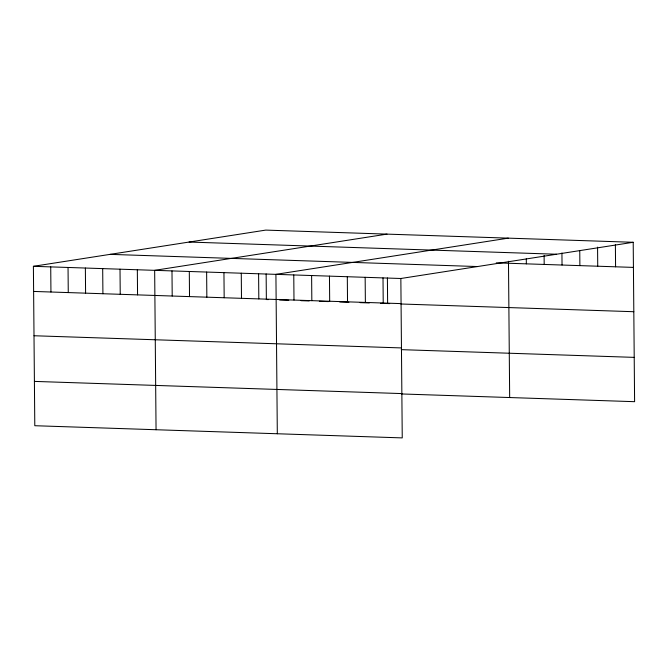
<?xml version="1.0" encoding="UTF-8"?>
<svg xmlns="http://www.w3.org/2000/svg" width="668" height="668" viewBox="0 0 668 668"><rect width="100%" height="100%" fill="white"/><g stroke="black" fill="none" stroke-linecap="round" stroke-linejoin="round"><path stroke-width="1" d="M633.206 242.284L400.85 278.498L402.245 437.899L34.794 425.716L33.4 266.315L265.755 230.101L633.206 242.284L634.6 401.685L401.652 393.961M387.014 234.117L154.659 270.34L156.053 429.741M508.273 238.142L275.917 274.356L277.312 433.757M189.077 242.05L556.528 254.232M496.266 262.85L633.431 267.4M110.078 254.366L477.528 266.549M33.4 266.315L400.85 278.498M33.617 291.432L401.067 303.614M268.402 299.598L266.365 299.531L266.14 273.93M279.608 299.974L288.776 300.274M301.009 300.675L309.159 300.951M319.354 301.285L328.522 301.594M339.728 301.961L348.896 302.27M360.11 302.637L369.279 302.946M380.493 303.314L389.661 303.614M400.867 303.99L633.815 311.714M34.01 335.745L401.46 347.928M401.268 349.648L634.216 357.372M34.402 381.403L401.86 393.586M615.387 244.705L615.579 266.808M597.568 247.127L597.735 266.215M579.757 250.558L579.882 265.622M561.93 252.98L562.038 265.029M544.111 255.401L544.186 264.445M526.3 258.825L526.342 263.852M508.473 261.246L509.667 397.543M387.398 277.946L387.624 303.548M383.006 277.905L383.223 303.021M365.154 277.32L365.379 302.437M347.31 276.727L347.527 301.844M329.458 276.135L329.683 301.251M311.614 275.542L311.831 300.658M293.77 274.949L293.987 300.066M258.599 273.78L258.817 298.897M241.273 273.212L241.49 298.329M223.947 272.636L224.172 297.753M206.629 272.06L206.846 297.176M189.303 271.484L189.52 296.6M171.985 270.916L172.202 296.033M137.332 269.763L137.558 294.88M120.015 269.187L120.232 294.304M102.688 268.611L102.914 293.728M85.37 268.043L85.587 293.16M68.044 267.467L68.261 292.584M50.726 266.891L50.943 292.008"/></g></svg>
